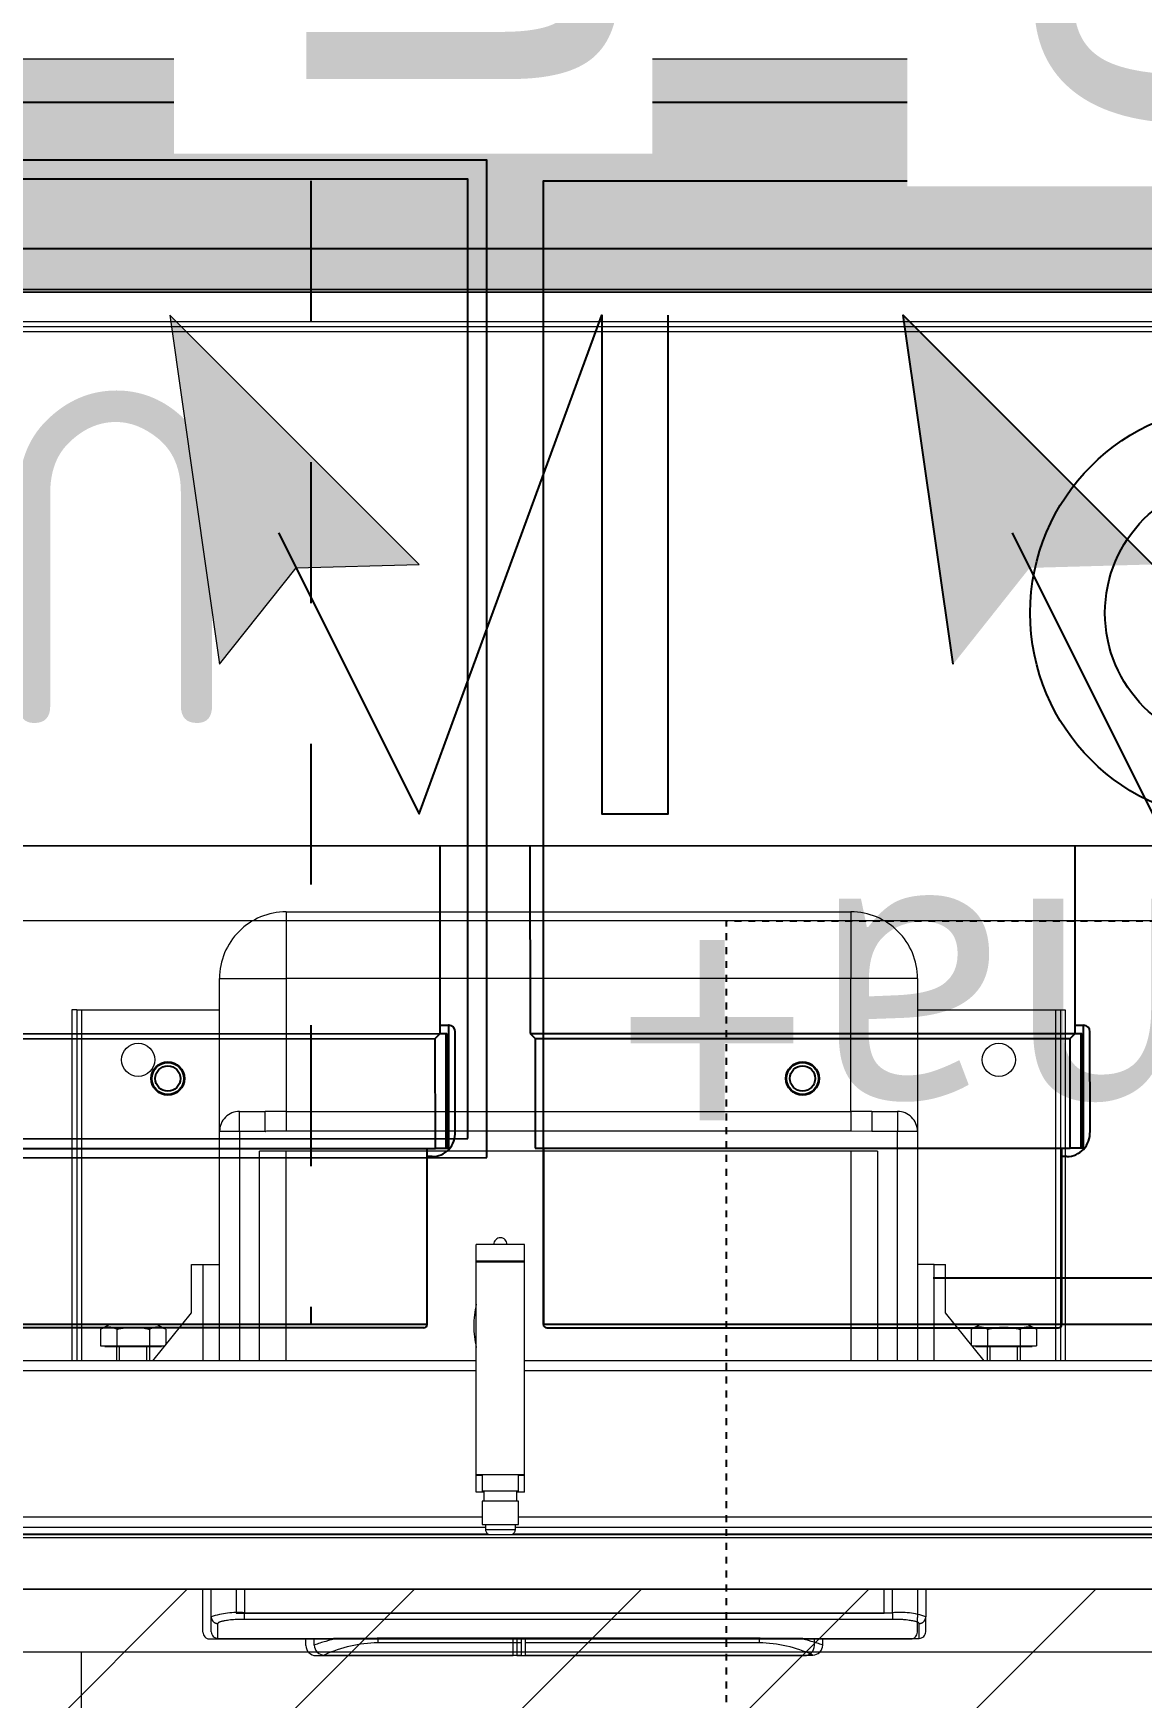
# Model space of a CAD drawing. Header units: centimetres. Extents: x 2191 to 12545, y -680 to 18662.
# Drawn here: x 8350.8 to 8384.2, y 8625.2 to 8675.3 of the extents above; entities that cross this region are included whole.
import ezdxf

# ---------------------------------------------------------------- set-up
doc = ezdxf.new("R2010")
doc.units = ezdxf.units.CM
for name, pattern in [('prlm_vmc', [0.282222, 0.141111, -0.141111]), ('Style de ligne -1', [0.41664, 0.20828, -0.20836]), ('VW-01', [0.41656, 0.20828, -0.20828])]:
    doc.linetypes.add(name, pattern=pattern)
for name, color, linetype, lineweight in [('B AmÈnagement intÈrieur_Hatch', 7, 'Continuous', 5), ('F REMPLISSAGE-vert clair_Hatch', 7, 'Continuous', 5), ('F REMPLISSAGE-vert foncÈ_Hatch', 7, 'Continuous', 5), ('prlm-ELEC-CFO', 1, 'Continuous', 25), ('prlm-GAZ', 2, 'Continuous', 25)]:
    doc.layers.add(name, color=color, linetype=linetype, lineweight=lineweight)
for name, color, linetype in [('B Aménagement intérieur', 252, 'Continuous'), ('B Faux plafonds', 252, 'Continuous'), ('B Faux plafonds_Hatch', 252, 'Continuous'), ('B Général', 252, 'Continuous'), ('C ANNOTATIONS-prestations', 252, 'Continuous'), ('D SURFACES-shab', 252, 'Continuous'), ('F REMPLISSAGE-vert clair', 252, 'Continuous'), ('F REMPLISSAGE-vert foncé', 252, 'Continuous'), ('prlm-CHAUFF', 4, 'Continuous')]:
    doc.layers.add(name, color=color, linetype=linetype)
doc.styles.add('prlm-chauff', font='trebucbi.ttf', dxfattribs={"height": 18})
doc.styles.add('prlm-elec-cfo', font='comic.ttf', dxfattribs={"height": 12})
doc.styles.get("Standard").update_dxf_attribs({"font": 'isocp.shx', "height": 15})

# ---------------------------------------------------------------- blocks, each defined once
blk = doc.blocks.new('Gaine 150_70')
at = {"layer": 'B Général', "color": 7, "linetype": 'Continuous', "lineweight": 5}
for p, q in [((-32.6, 38.285), (-32.6, 38.285)), ((-23.943, 38.285), (-32.6, 38.285)), ((-32.35, 38.3), (-32.35, 38.3)), ((-23.693, 38.3), (-32.35, 38.3)), ((-23.943, 37.919), (-23.943, 38.285)), ((-23.834, 38.285), (-23.834, 37.919)), ((-17.9, 38.285), (-23.834, 38.285)), ((-23.693, 37.934), (-23.693, 38.3)), ((-23.584, 38.3), (-23.584, 37.934)), ((-17.65, 38.3), (-23.584, 38.3)), ((-17.9, 38.285), (-17.9, 38.285)), ((-17.65, 38.3), (-17.65, 38.3)), ((-36, 37.585), (-36, 37.138)), ((-35.8, 37.785), (-35.8, 37.336)), ((-32.287, 37.785), (-35.8, 37.785)), ((-35.75, 37.6), (-35.75, 37.153)), ((-14.4, 37.8), (-35.55, 37.8)), ((-32.9, 37.985), (-32.9, 37.785)), ((-32.65, 38), (-32.65, 37.8)), ((-31.01, 37.782), (-19.49, 37.782)), ((-30.99, 37.919), (-23.943, 37.919)), ((-30.99, 37.782), (-30.99, 37.919)), ((-23.943, 37.782), (-23.943, 37.919)), ((-23.834, 37.919), (-19.51, 37.919)), ((-23.834, 37.919), (-23.834, 37.782)), ((-23.693, 37.797), (-23.693, 37.934)), ((-23.584, 37.934), (-23.584, 37.797)), ((-19.51, 37.782), (-19.51, 37.919)), ((-14.7, 37.785), (-18.19, 37.785)), ((-17.6, 37.985), (-17.6, 37.785)), ((-17.35, 38), (-17.35, 37.8)), ((-14.7, 37.785), (-14.7, 37.336)), ((-14.5, 37.585), (-14.5, 37.138)), ((-14.25, 37.6), (-14.25, 37.153)), ((-36, 36.305), (-36, 37.138)), ((-35.75, 36.32), (-35.75, 37.153)), ((-35, 37.213), (-15.5, 37.213)), ((-35, 37.015), (-35, 37.213)), ((-15.5, 37.213), (-15.5, 37.015)), ((-14.5, 37.138), (-14.5, 36.305)), ((-14.25, 37.153), (-14.25, 36.32)), ((-35, 37.015), (-35, 36.305)), ((-15.5, 37.015), (-35, 37.015)), ((-34.75, 37.03), (-34.75, 36.32)), ((-15.25, 37.03), (-34.75, 37.03)), ((-15.5, 36.305), (-15.5, 37.015)), ((-15.25, 36.32), (-15.25, 37.03)), ((18.5, 36.305), (-69, 36.305))]:
    blk.add_line(p, q, dxfattribs=at)
at = {"layer": 'B Général', "color": 7, "linetype": 'Continuous', "lineweight": 5, "flags": 128}
for points in [[(-32.6, 38.285, 0.198912), (-32.812, 38.197, 0.198912), (-32.9, 37.985)], [(-32.35, 38.3, 0.198912), (-32.562, 38.212, 0.198912), (-32.65, 38)], [(-32.6, 38.285, 0.052495), (-31.814, 38.017, 0.052495), (-30.99, 37.919)], [(-19.51, 37.919, 0.052763), (-18.686, 38.017, 0.052763), (-17.9, 38.285)], [(-17.6, 37.985, 0.198912), (-17.688, 38.197, 0.198912), (-17.9, 38.285)], [(-17.35, 38, 0.198912), (-17.438, 38.212, 0.198912), (-17.65, 38.3)], [(-35.8, 37.785, 0.198912), (-35.941, 37.726, 0.198912), (-36, 37.585)], [(-35.55, 37.8, 0.198912), (-35.691, 37.741, 0.198912), (-35.75, 37.6)], [(-32.9, 37.985, 0.015662), (-32.555, 37.873, 0.015662), (-32.204, 37.783)], [(-32.305, 37.785), (-32.301, 37.785, 0.000336), (-31.019, 37.782), (-31.01, 37.782)], [(-18.296, 37.783, 0.015616), (-17.945, 37.873, 0.015616), (-17.6, 37.985)], [(-14.5, 37.585, 0.198912), (-14.559, 37.726, 0.198912), (-14.7, 37.785)], [(-14.25, 37.6, 0.198912), (-14.309, 37.741, 0.198912), (-14.45, 37.8)], [(-36, 37.138, 0.057305), (-35.507, 37.019, 0.057305), (-35, 37.015)], [(-15.5, 37.015, 0.052931), (-14.993, 37.023, 0.052931), (-14.5, 37.138)]]:
    blk.add_lwpolyline(points, format="xyb", dxfattribs=at)
blk.add_lwpolyline([(-19.49, 37.782), (-18.183, 37.785), (-18.182, 37.785)], dxfattribs=at)
for points in [[(-70, 36.305), (19.5, 36.305), (19.5, -2.715), (-70, -2.715)], [(-70, -2.7), (-70, 36.3), (19.5, 36.3), (19.5, -2.7)]]:
    blk.add_lwpolyline(points, close=True, dxfattribs=at)
at = {"layer": 'B Général', "color": 7, "linetype": 'Continuous', "lineweight": 5}
for points, knots in [([(-35.8, 37.336), (-35.802, 37.336), (-35.829, 37.335), (-35.876, 37.322), (-35.911, 37.303), (-35.936, 37.284), (-35.958, 37.26), (-35.976, 37.234), (-35.989, 37.206), (-36, 37.167), (-36, 37.141), (-36, 37.14), (-36, 37.138)], [0, 0, 0, 1, 2, 3, 4, 5, 6, 7, 8, 9, 9, 10, 10, 10]), ([(-35.8, 37.336), (-35.783, 37.302), (-35.674, 37.269), (-35.305, 37.21), (-35.003, 37.213), (-35.002, 37.213), (-35, 37.213)], [0, 0, 0, 1, 2, 3, 3, 4, 4, 4]), ([(-15.5, 37.213), (-15.212, 37.211), (-14.837, 37.263), (-14.728, 37.302), (-14.701, 37.325), (-14.7, 37.335), (-14.7, 37.336), (-14.7, 37.336)], [0, 0, 0, 1, 2, 3, 4, 4, 5, 5, 5]), ([(-14.5, 37.138), (-14.5, 37.14), (-14.5, 37.167), (-14.514, 37.213), (-14.533, 37.247), (-14.553, 37.273), (-14.576, 37.294), (-14.603, 37.312), (-14.631, 37.324), (-14.671, 37.335), (-14.697, 37.336), (-14.698, 37.336), (-14.7, 37.336)], [0, 0, 0, 1, 2, 3, 4, 5, 6, 7, 8, 9, 9, 10, 10, 10])]:
    blk.add_open_spline(points, degree=2, knots=knots, dxfattribs=at)
at = {"layer": 'C ANNOTATIONS-prestations', "lineweight": 5}
for p, q in [((-69, 34.755), (18.5, 34.755)), ((18.5, 34.655), (-69, 34.655)), ((-23.583, 34.635), (-57, 34.635)), ((6.5, 34.635), (-22.817, 34.635)), ((-61.294, 34.135), (-23.75, 34.135)), ((-23.65, 34.435), (-61.234, 34.435)), ((-22.65, 34.36), (-23.75, 34.36)), ((-23.75, 34.36), (-23.75, 33.66)), ((-22.75, 34.51), (-23.65, 34.51)), ((-23.65, 34.51), (-23.65, 34.36)), ((-22.75, 34.36), (-22.75, 34.51)), ((10.724, 34.435), (-22.75, 34.435)), ((-22.65, 33.66), (-22.65, 34.36)), ((-22.65, 34.135), (10.784, 34.135)), ((-23.75, 33.66), (-22.65, 33.66)), ((-23.7, 33.66), (-23.7, 33.36)), ((-22.7, 33.36), (-22.7, 33.66)), ((-23.925, 33.385), (-23.925, 32.885)), ((-23.925, 33.385), (-23.7, 33.385)), ((-23.75, 33.36), (-22.65, 33.36)), ((-23.75, 33.36), (-23.75, 32.86)), ((-22.7, 33.385), (-22.475, 33.385)), ((-22.65, 32.86), (-22.65, 33.36)), ((-22.475, 33.385), (-22.475, 32.885)), ((-23.925, 32.885), (-23.75, 32.885)), ((-23.925, 32.885), (-23.925, 32.86)), ((-22.475, 32.86), (-23.925, 32.86)), ((-23.925, 32.86), (-23.925, 26.46)), ((-22.65, 32.885), (-22.475, 32.885)), ((-22.475, 32.885), (-22.475, 32.86)), ((-22.475, 32.86), (-22.475, 26.46)), ((-65.524, 29.735), (-23.925, 29.735)), ((-22.475, 29.735), (15.024, 29.735)), ((-65.537, 29.435), (-23.925, 29.435)), ((-40.2, 18.885), (-40.2, 29.435)), ((-40.05, 18.885), (-40.05, 29.435)), ((-39.9, 18.885), (-39.9, 29.435)), ((-38.85, 29.435), (-38.85, 29.005)), ((-38.758, 29.435), (-38.758, 29.005)), ((-37.942, 29.435), (-37.942, 29.005)), ((-37.85, 29.005), (-37.85, 29.435)), ((-37.754, 29.435), (-36.592, 27.99)), ((-36.25, 29.435), (-36.25, 26.535)), ((-35.75, 22.535), (-35.75, 29.435)), ((-35.15, 29.435), (-35.15, 22.535)), ((-34.55, 23.135), (-34.55, 29.435)), ((-33.75, 23.135), (-33.75, 29.435)), ((-22.475, 29.435), (15.037, 29.435)), ((-16.75, 29.435), (-16.75, 23.135)), ((-15.95, 29.435), (-15.95, 23.135)), ((-15.35, 22.535), (-15.35, 29.435)), ((-14.75, 29.435), (-14.75, 22.535)), ((-14.25, 26.535), (-14.25, 29.435)), ((-12.746, 29.435), (-13.908, 27.99)), ((-12.65, 29.435), (-12.65, 29.005)), ((-12.558, 29.435), (-12.558, 29.005)), ((-11.742, 29.435), (-11.742, 29.005)), ((-11.65, 29.005), (-11.65, 29.435)), ((-10.6, 18.885), (-10.6, 29.435)), ((-10.45, 18.885), (-10.45, 29.435)), ((-10.3, 18.885), (-10.3, 29.435)), ((-39.086, 28.985), (-39.331, 28.985)), ((-39.331, 28.489), (-39.331, 28.985)), ((-37.5, 29.005), (-39.2, 29.005)), ((-39.2, 29.005), (-39.2, 28.985)), ((-38.841, 28.985), (-39.086, 28.985)), ((-38.35, 28.985), (-38.841, 28.985)), ((-38.841, 28.489), (-38.841, 28.985)), ((-37.859, 28.985), (-38.35, 28.985)), ((-37.614, 28.985), (-37.859, 28.985)), ((-37.859, 28.489), (-37.859, 28.985)), ((-37.392, 28.985), (-37.614, 28.985)), ((-37.5, 28.985), (-37.5, 29.005)), ((-37.369, 28.489), (-37.369, 28.956)), ((-13.131, 28.489), (-13.131, 28.956)), ((-12.886, 28.985), (-13.108, 28.985)), ((-11.3, 29.005), (-13, 29.005)), ((-13, 29.005), (-13, 28.985)), ((-12.641, 28.985), (-12.886, 28.985)), ((-12.15, 28.985), (-12.641, 28.985)), ((-12.641, 28.489), (-12.641, 28.985)), ((-11.659, 28.985), (-12.15, 28.985)), ((-11.414, 28.985), (-11.659, 28.985)), ((-11.659, 28.489), (-11.659, 28.985)), ((-11.169, 28.985), (-11.414, 28.985)), ((-11.3, 28.985), (-11.3, 29.005)), ((-11.169, 28.489), (-11.169, 28.985)), ((-39.331, 28.489), (-39.05, 28.345)), ((-37.65, 28.345), (-39.05, 28.345)), ((-37.65, 28.345), (-37.369, 28.489)), ((-13.131, 28.489), (-12.85, 28.345)), ((-11.45, 28.345), (-12.85, 28.345)), ((-11.45, 28.345), (-11.169, 28.489)), ((-36.592, 27.99), (-36.592, 26.535)), ((-13.908, 27.99), (-13.908, 26.535)), ((-36.25, 26.535), (-36.592, 26.535)), ((-36.25, 26.535), (-35.75, 26.535)), ((-14.25, 26.535), (-14.75, 26.535)), ((-13.908, 26.535), (-14.25, 26.535)), ((-22.475, 26.46), (-23.925, 26.46)), ((-23.925, 26.46), (-23.925, 26.435)), ((-23.925, 26.435), (-23.925, 25.935)), ((-23.925, 26.435), (-22.475, 26.435)), ((-22.475, 26.46), (-22.475, 26.435)), ((-22.475, 26.435), (-22.475, 25.935)), ((-23.925, 25.935), (-22.475, 25.935)), ((-34.55, 23.135), (-15.95, 23.135)), ((-35.75, 17.935), (-35.75, 22.535)), ((-35.75, 22.535), (-35.15, 22.535)), ((-35.15, 22.535), (-34.374, 22.535)), ((-35.15, 21.935), (-35.15, 22.535)), ((-34.374, 21.935), (-34.374, 22.535)), ((-33.75, 22.527), (-16.75, 22.527)), ((-33.75, 21.935), (-33.75, 22.527)), ((-16.75, 21.935), (-16.75, 22.527)), ((-16.126, 22.535), (-15.35, 22.535)), ((-16.126, 22.535), (-16.126, 21.935)), ((-15.35, 22.535), (-15.35, 21.935)), ((-15.35, 22.535), (-14.75, 22.535)), ((-14.75, 22.535), (-14.75, 17.935)), ((-34.374, 21.935), (-35.15, 21.935)), ((-34.374, 21.935), (-33.75, 21.935)), ((-16.75, 21.935), (-33.75, 21.935)), ((-33.75, 21.935), (-33.75, 17.935)), ((-16.75, 17.935), (-16.75, 21.935)), ((-16.75, 21.935), (-16.126, 21.935)), ((-15.35, 21.935), (-16.126, 21.935)), ((-40.05, 18.885), (-40.2, 18.885)), ((-39.9, 18.885), (-40.05, 18.885)), ((-35.75, 18.885), (-39.9, 18.885)), ((-10.6, 18.885), (-14.75, 18.885)), ((-10.45, 18.885), (-10.6, 18.885)), ((-10.45, 18.885), (-10.3, 18.885)), ((-35.75, 17.935), (-33.75, 17.935)), ((-33.75, 17.935), (-16.75, 17.935)), ((-33.75, 15.935), (-33.75, 17.935)), ((-14.75, 17.935), (-16.75, 17.935)), ((-16.75, 15.935), (-16.75, 17.935)), ((-16.75, 15.935), (-33.75, 15.935)), ((15.8, -1.665), (-66.3, -1.665)), ((15.75, -1.515), (-66.25, -1.515)), ((14.35, -1.815), (-64.85, -1.815)), ((17, -2.715), (-67.5, -2.715))]:
    blk.add_line(p, q, dxfattribs=at)
at = {"layer": 'C ANNOTATIONS-prestations', "lineweight": 5, "flags": 128}
for points in [[(-23.538, 34.655, 0.16547), (-23.619, 34.601, 0.16547), (-23.65, 34.51)], [(-22.75, 34.51, 0.16547), (-22.781, 34.601, 0.16547), (-22.862, 34.655)], [(-22.475, 27.735, 0.057544), (-22.4, 28.385, 0.057544), (-22.475, 29.035)], [(-39.331, 28.489, 0.132797), (-39.086, 28.422, 0.132797), (-38.841, 28.489)], [(-37.859, 28.489, 0.132797), (-37.614, 28.422, 0.132797), (-37.369, 28.489)], [(-13.131, 28.489, 0.132797), (-12.886, 28.422, 0.132797), (-12.641, 28.489)], [(-11.659, 28.489, 0.132797), (-11.414, 28.422, 0.132797), (-11.169, 28.489)], [(-23.4, 25.935, 0.414214), (-23.2, 25.735, 0.414214), (-23, 25.935)], [(-35.75, 22.535, 0.198912), (-35.574, 22.111, 0.198912), (-35.15, 21.935)], [(-15.35, 21.935, 0.198912), (-14.926, 22.111, 0.198912), (-14.75, 22.535)], [(-35.75, 17.935, 0.198912), (-35.164, 16.521, 0.198912), (-33.75, 15.935)], [(-16.75, 15.935, 0.198912), (-15.336, 16.521, 0.198912), (-14.75, 17.935)]]:
    blk.add_lwpolyline(points, format="xyb", dxfattribs=at)
blk.add_lwpolyline([(-34.374, 22.535), (-33.756, 22.527), (-33.75, 22.527)], dxfattribs=at)
at = {"layer": 'C ANNOTATIONS-prestations', "lineweight": 5}
for centre in [(-38.2, 20.385), (-12.3, 20.385)]:
    blk.add_circle(centre, 0.5, dxfattribs=at)
for points in [[(-37.859, 28.489), (-38.352, 28.36), (-38.835, 28.487), (-38.838, 28.488), (-38.841, 28.489)], [(-11.659, 28.489), (-12.152, 28.36), (-12.635, 28.487), (-12.638, 28.488), (-12.641, 28.489)], [(-16.75, 22.527), (-16.438, 22.531), (-16.132, 22.535), (-16.129, 22.535), (-16.126, 22.535)]]:
    blk.add_open_spline(points, degree=2, knots=[0, 0, 0, 1, 1, 2, 2, 2], dxfattribs=at)
blk = doc.blocks.new('xi.thema+')
at = {"layer": 'prlm-CHAUFF', "color": 7, "linetype": 'prlm_vmc', "ltscale": 30}
for points in [[(-27.9, 0), (-27.9, 34.4)], [(27.9, 0), (27.9, 34.4)]]:
    blk.add_lwpolyline(points, dxfattribs=at)
at = {"layer": 'prlm-CHAUFF', "color": 0}
blk.add_lwpolyline([(-20.9, 0), (-20.9, 34.4), (20.9, 34.4), (20.9, 0)], close=True, dxfattribs=at)
for radius in [6.25, 4]:
    blk.add_circle((0, 13), radius, dxfattribs=at)
at = {"layer": 'prlm-CHAUFF', "color": 0, "insert": (0, 25.539), "char_height": 8, "width": 7.19706, "attachment_point": 5, "style": 'prlm-chauff'}
blk.add_mtext('thema+', dxfattribs=at)
blk = doc.blocks.new('xi.uta-yzen-d')
at = {"layer": 'prlm-CHAUFF', "ltscale": 50}
for p, q in [((-1.8, 35.12), (-17.2, 35.12)), ((1.9, 35.12), (17.3, 35.12)), ((-17.3, 35.02), (-1.7, 35.02)), ((-17.3, 35.02), (-17.3, 29.72)), ((-1.7, 29.72), (-1.7, 35.02)), ((1.8, 35.02), (17.4, 35.02)), ((1.8, 35.02), (1.8, 29.72)), ((-17.956, 29.72), (-17.55, 29.72)), ((-17.956, 29.72), (-17.956, 26.02)), ((-17.9, 29.72), (-17.9, 26.27)), ((-17.88, 29.72), (-17.88, 26.27)), ((-1.45, 29.72), (-17.55, 29.72)), ((-17.55, 29.72), (-17.55, 26.42)), ((-17.45, 29.97), (-17.3, 29.97)), ((-1.45, 26.42), (-1.45, 29.72)), ((1.144, 29.72), (1.55, 29.72)), ((1.144, 29.72), (1.144, 26.02)), ((1.2, 29.72), (1.2, 26.27)), ((1.22, 29.72), (1.22, 26.27)), ((17.65, 29.72), (1.55, 29.72)), ((1.55, 29.72), (1.55, 26.42)), ((1.65, 29.97), (1.8, 29.97)), ((-18.15, 29.216), (-18.15, 26.22)), ((0.95, 29.216), (0.95, 26.22)), ((-17.9, 28.42), (-17.88, 28.42)), ((-17.88, 28.07), (-17.9, 28.07)), ((1.2, 28.42), (1.22, 28.42)), ((1.22, 28.07), (1.2, 28.07)), ((-17.9, 27.693), (-17.88, 27.693)), ((1.2, 27.693), (1.22, 27.693)), ((-17.88, 27.343), (-17.9, 27.343)), ((-17.9, 27.293), (-17.88, 27.293)), ((-17.88, 27.193), (-17.9, 27.193)), ((1.22, 27.343), (1.2, 27.343)), ((1.2, 27.293), (1.22, 27.293)), ((1.22, 27.193), (1.2, 27.193)), ((-17.88, 26.27), (-17.9, 26.27)), ((-17.7, 26.27), (-17.88, 26.27)), ((-17.55, 26.42), (-17.7, 26.27)), ((-1.3, 26.27), (-17.7, 26.27)), ((-17.7, 26.27), (-17.7, 20.62)), ((-1.45, 26.42), (-17.55, 26.42)), ((-1.3, 26.27), (-1.45, 26.42)), ((-1.3, 20.62), (-1.3, 26.27)), ((1.22, 26.27), (1.2, 26.27)), ((1.4, 26.27), (1.22, 26.27)), ((1.55, 26.42), (1.4, 26.27)), ((17.8, 26.27), (1.4, 26.27)), ((1.4, 26.27), (1.4, 20.62)), ((17.65, 26.42), (1.55, 26.42)), ((-17.7, 26.02), (-17.95, 26.02)), ((1.4, 26.02), (1.15, 26.02))]:
    blk.add_line(p, q, dxfattribs=at)
for points in [[(0, 30), (0, 0), (39, 0), (39, 30)], [(0.571, 29.429), (0.571, 0.571), (38.429, 0.571), (38.429, 29.429)], [(-40.5, 20.62), (-40.5, 3.9), (40.5, 3.9), (40.5, 20.62)]]:
    blk.add_lwpolyline(points, close=True, dxfattribs=at)
for centre, radius in [((-9.5, 27.62), 0.5), ((-9.5, 27.62), 0.48), ((9.6, 27.62), 0.5), ((9.6, 27.62), 0.48), ((-9.5, 27.62), 0.38), ((9.6, 27.62), 0.38)]:
    blk.add_circle(centre, radius, dxfattribs=at)
for centre, radius, start, end in [((-17.2, 35.02), 0.1, 90, 180), ((-1.8, 35.02), 0.1, 0, 90), ((1.9, 35.02), 0.1, 90, 180), ((-17.375, 29.24), 0.776, 138.5248, 181.7675), ((-17.45, 29.27), 0.7, 90, 136.2731), ((1.725, 29.24), 0.776, 138.5248, 181.7675), ((1.65, 29.27), 0.7, 90, 136.2731), ((-17.95, 26.22), 0.2, 180, 268.3239), ((1.15, 26.22), 0.2, 180, 268.3239), ((-17.95, 26.22), 0.2, 268.3239, 270), ((1.15, 26.22), 0.2, 268.3239, 270)]:
    blk.add_arc(centre, radius, start, end, dxfattribs=at)
for centre, major_axis, ratio, start_param, end_param in [((-17.45, 28.959), (-0.45, 0), 0.974723, 5.983927, 6.283185), ((1.65, 28.959), (-0.45, 0), 0.974723, 5.983927, 6.283185), ((-17.45, 28.603), (-0.45, 0), 0.974723, 5.983927, 6.283185), ((-16.65, 28.603), (-1.25, 0), 0.146694, 0, 0.179125), ((1.65, 28.603), (-0.45, 0), 0.974723, 5.983927, 6.283185), ((2.45, 28.603), (-1.25, 0), 0.146694, 0, 0.179125)]:
    blk.add_ellipse(centre, major_axis=major_axis, ratio=ratio, start_param=start_param, end_param=end_param, dxfattribs=at)
for points in [[(-17.882, 29.391), (-17.886, 29.379), (-17.889, 29.366), (-17.897, 29.324), (-17.9, 29.294), (-17.9, 29.265)], [(1.218, 29.391), (1.214, 29.379), (1.211, 29.366), (1.203, 29.324), (1.2, 29.294), (1.2, 29.265)]]:
    blk.add_open_spline(points, degree=3, knots=[0.8185803, 0.8185803, 0.8185803, 0.8185803, 0.875, 0.875, 1, 1, 1, 1], dxfattribs=at)
at = {"layer": 'prlm-CHAUFF', "ltscale": 50, "insert": (7.303, 16.894), "char_height": 10, "width": 139.79252, "attachment_point": 1}
blk.add_mtext('UTA', dxfattribs=at)
blk = doc.blocks.new('xi.CH')
at = {"layer": 'prlm-ELEC-CFO', "lineweight": 5}
blk.add_hatch(color=0, dxfattribs=at).paths.add_polyline_path([(-3, 6), (-0.103, 3.699), (0, 0), (7.5, 7.5)])
at = {"layer": 'prlm-ELEC-CFO', "color": 0}
for points in [[(-3, 6), (7.5, 7.5), (0, 0)], [(0.955, 4.227), (-7.5, 0), (7.5, -5.5), (-7.5, -5.5), (-7.5, -7.5), (7.5, -7.5)]]:
    blk.add_lwpolyline(points, dxfattribs=at)
blk = doc.blocks.new('xi.UTA')
at = {"layer": 'prlm-ELEC-CFO', "lineweight": 5}
blk.add_hatch(color=0, dxfattribs=at).paths.add_polyline_path([(-3, 6), (-0.103, 3.699), (0, 0), (7.5, 7.5)])
at = {"layer": 'prlm-ELEC-CFO', "color": 0, "lineweight": 5, "flags": 128}
blk.add_lwpolyline([(-3, 6), (-0.103, 3.699), (0, 0), (7.5, 7.5)], close=True, dxfattribs=at)
at = {"layer": 'prlm-ELEC-CFO', "color": 0}
blk.add_lwpolyline([(0.955, 4.227), (-7.5, 0), (7.5, -5.5), (-7.5, -5.5), (-7.5, -7.5), (7.5, -7.5)], dxfattribs=at)
blk = doc.blocks.new('200_wc-2')
at = {"layer": 'B Général', "color": 7, "linetype": 'Continuous', "lineweight": 5}
for p, q in [((-24.9, 0.1), (24.9, 0.1)), ((19.5, -44.2), (19.5, -21.9))]:
    blk.add_line(p, q, dxfattribs=at)
at = {"layer": 'B Général', "color": 7, "linetype": 'Continuous', "lineweight": 5, "flags": 128}
blk.add_lwpolyline([(-25, -20.1), (-24.9, -20.6), (-24.75, -20.9), (-24.55, -21.2), (-24.3, -21.45), (-23.9, -21.7), (-23.4, -21.85), (-23.15, -21.9), (23.25, -21.9), (23.55, -21.85), (23.9, -21.7), (24.2, -21.5), (24.45, -21.3), (24.65, -21.05), (24.8, -20.75), (24.9, -20.5), (24.95, -20.3), (25, -20.1)], dxfattribs=at)
blk = doc.blocks.new('Groupe-126-1')
at = {"layer": 'B Général', "color": 154, "linetype": 'Style de ligne -1', "true_color": 0x0053a6, "flags": 128}
blk.add_lwpolyline([(-35.4, 7.6), (35.6, 7.6), (35.6, -32.4), (-35.4, -32.4)], close=True, dxfattribs=at)
at = {"layer": 'B Général', "xscale": -1, "rotation": 270}
blk.add_blockref('200_wc-2', (35.5, 7.5), dxfattribs=at)

msp = doc.modelspace()

# ---------------------------------------------------------------- hatches: boundary and pattern name
at = {"layer": 'B Faux plafonds_Hatch', "linetype": 'Continuous', "lineweight": 5, "true_color": 0xaaaaaa}
h = msp.add_hatch(dxfattribs=at)
h.set_pattern_fill('F_P__SOFFITE', color=253, style=0, pattern_type=2)
h.set_pattern_definition([(45, (-631.1073, 4809.249), (-3.5277778, 3.3072917), [])])
h.paths.add_polyline_path([(8411.689, 8363.917), (8411.689, 8628.51), (8261.688, 8628.51), (8261.688, 8699.81), (8191.689, 8699.81), (8191.689, 8363.917)])

# ---------------------------------------------------------------- linework, layer by layer
at = {"layer": 'B AmÈnagement intÈrieur_Hatch', "color": 9, "linetype": 'Continuous', "true_color": 0xc0dcc0}
msp.add_solid([(8322.189, 8667.525), (8315.189, 8674.525), (8411.689, 8667.525), (8411.689, 8674.525)], dxfattribs=at)
at = {"layer": 'B Aménagement intérieur', "color": 98, "linetype": 'Continuous', "lineweight": 13, "true_color": 0x004400}
for p, q in [((8315.189, 8674.525), (8411.689, 8674.525)), ((8322.189, 8667.525), (8411.689, 8667.525))]:
    msp.add_line(p, q, dxfattribs=at)
at = {"layer": 'B Faux plafonds', "color": 7, "linetype": 'VW-01', "lineweight": 5, "flags": 128}
msp.add_lwpolyline([(8411.689, 8363.917), (8411.689, 8628.51), (8261.688, 8628.51), (8261.688, 8699.81), (8191.689, 8699.81), (8191.689, 8363.917)], close=True, dxfattribs=at)
at = {"layer": 'D SURFACES-shab', "color": 1, "lineweight": 18, "true_color": 0xff0000, "flags": 128}
msp.add_lwpolyline([(8266.688, 8628.51), (8411.689, 8628.51), (8411.689, 8498.51), (8266.688, 8498.51)], close=True, dxfattribs=at)
at = {"layer": 'F REMPLISSAGE-vert clair'}
for p, q in [((8316.489, 8673.225), (8411.689, 8673.225)), ((8320.889, 8668.825), (8411.689, 8668.825))]:
    msp.add_line(p, q, dxfattribs=at)
at = {"layer": 'F REMPLISSAGE-vert clair_Hatch', "color": 9, "linetype": 'Continuous', "true_color": 0xc0dcc0}
msp.add_solid([(8316.489, 8673.225), (8320.889, 8668.825), (8411.689, 8673.225), (8411.689, 8668.825)], dxfattribs=at)
at = {"layer": 'F REMPLISSAGE-vert foncÈ_Hatch', "color": 54, "linetype": 'Continuous', "true_color": 0x99aa00}
for points in [[(8315.189, 8674.525), (8316.489, 8673.225), (8411.689, 8674.525), (8411.689, 8673.225)], [(8320.889, 8668.825), (8322.189, 8667.525), (8411.689, 8668.825), (8411.689, 8667.525)]]:
    msp.add_solid(points, dxfattribs=at)
at = {"layer": 'F REMPLISSAGE-vert foncé', "color": 98, "linetype": 'Continuous', "lineweight": 13, "true_color": 0x004400}
for p, q in [((8315.189, 8674.525), (8411.689, 8674.525)), ((8322.189, 8667.525), (8411.689, 8667.525))]:
    msp.add_line(p, q, dxfattribs=at)
at = {"layer": 'F REMPLISSAGE-vert foncé'}
for p, q in [((8316.489, 8673.225), (8411.689, 8673.225)), ((8320.889, 8668.825), (8411.689, 8668.825))]:
    msp.add_line(p, q, dxfattribs=at)
at = {"layer": 'prlm-GAZ'}
msp.add_lwpolyline([(8751.474, 8894.967), (8677.055, 9027.601), (8461.397, 9027.601), (8461.397, 8637.859), (8377.917, 8637.859)], dxfattribs=at)

# ---------------------------------------------------------------- block references
at = {"layer": 'B Aménagement intérieur', "color": 7, "rotation": 180}
msp.add_blockref('Gaine 150_70', (8341.689, 8664.81), dxfattribs=at)
at = {"layer": 'B Général', "color": 7, "rotation": 90}
msp.add_blockref('Groupe-126-1', (8379.289, 8613.01), dxfattribs=at)
at = {"layer": 'prlm-CHAUFF'}
for name, p, rotation in [('xi.uta-yzen-d', (8364.477, 8671.484), 180.0092038277529), ('xi.thema+', (8387.083, 8670.864), 179.9998100426611)]:
    msp.add_blockref(name, p, dxfattribs=dict(at, rotation=rotation))
at = {"layer": 'prlm-ELEC-CFO', "rotation": 90}
for name, p in [('xi.UTA', (8362.441, 8659.322)), ('xi.CH', (8384.514, 8659.323))]:
    msp.add_blockref(name, p, dxfattribs=at)

# ---------------------------------------------------------------- next in the draw order: texts
at = {"layer": 'prlm-ELEC-CFO', "lineweight": 20, "char_height": 12, "attachment_point": 5, "rotation": 90, "line_spacing_factor": 0.8, "style": 'prlm-elec-cfo', "bg_fill": 3, "box_fill_scale": 1.1, "bg_fill_color": 256, "bg_fill_transparency": 0}
for s, insert in [('uta', (8362.351, 8684.033)), ('ch', (8384.424, 8680.371))]:
    msp.add_mtext(s, dxfattribs=dict(at, insert=insert))

doc.saveas('drawing.dxf')
